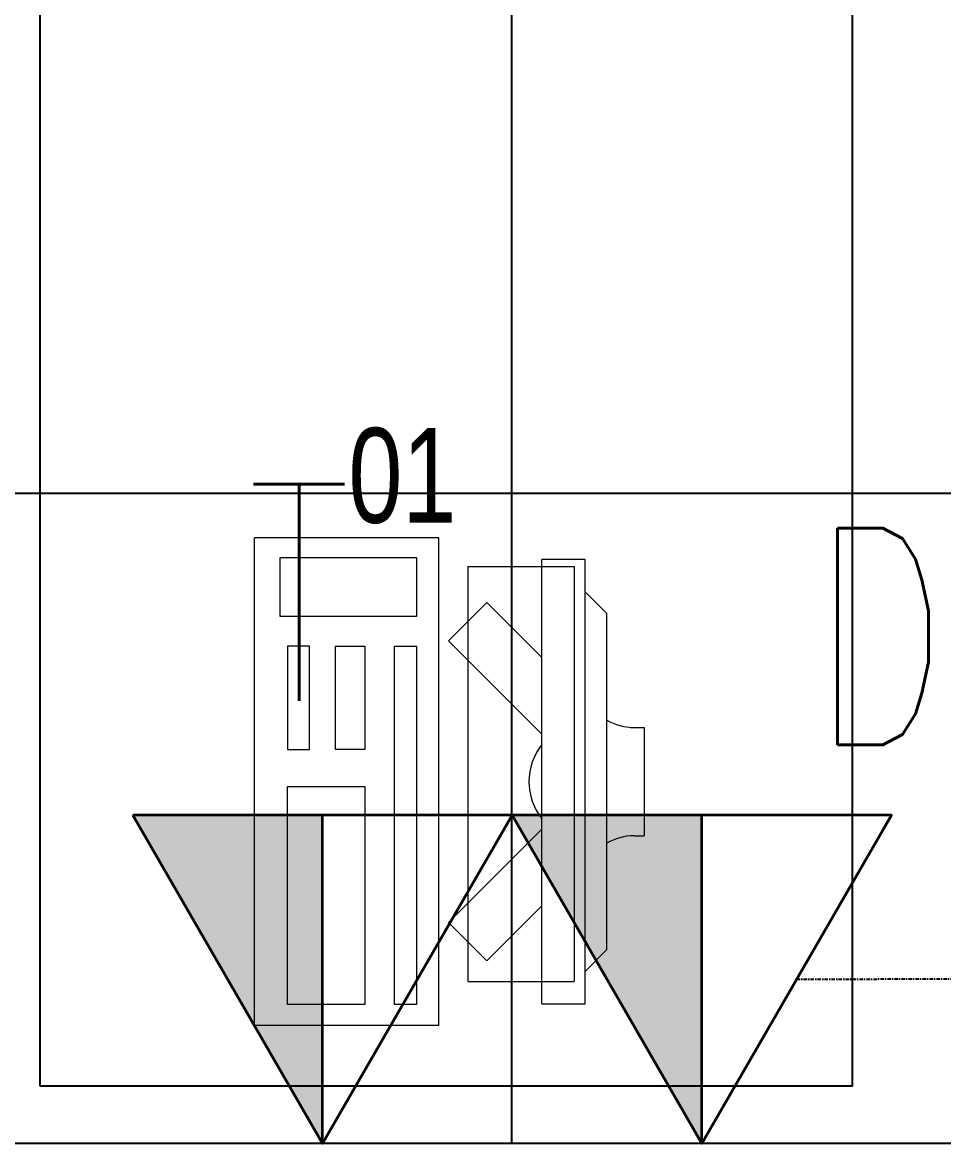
# Model space of a CAD drawing. Extents: x -560814 to 57327, y -29287 to 19916.
# Drawn here: x 11024 to 11874, y -10660 to -9626 of the extents above; entities that cross this region are included whole.
import ezdxf

# ---------------------------------------------------------------- set-up
doc = ezdxf.new("R2010")
doc.units = 0
doc.header["$LTSCALE"] = 0.25
doc.linetypes.add('DASHDOT', pattern=[25.4, 12.7, -6.35, 0, -6.35])
for name, color, linetype, lineweight in [('01-First Floor$0$72_EGR_EQP_TAG', 142, 'Continuous', 5), ('01-First Floor$0$LOADING', 253, 'Continuous', 5), ('01-First Floor$0$Walls', 251, 'Continuous', 5), ('E-LITE-CLNG-CNDT', 6, 'DASHDOT', 35), ('T-DATA-CLNG-COND', 51, 'DASHDOT', 25), ('T-DATA-DEVC-TYPE', 2, 'Continuous', 25), ('T-DATA-WALL @ 100', 33, 'Continuous', 35)]:
    doc.layers.add(name, color=color, linetype=linetype, lineweight=lineweight)
doc.layers.add('01-First Floor$0$FALSE CEILING', color=251, linetype='Continuous')
doc.styles.add('01-First Floor$0$X3G_ENTITY_257CFD', font='swisscl.ttf', dxfattribs={"height": 200})
doc.styles.add('DC_SIMPLEX', font='SIMPLEX.shx', dxfattribs={"width": 0.7})

# ---------------------------------------------------------------- blocks, each defined once
blk = doc.blocks.new('*U11')
blk.add_hatch(color=254).paths.add_polyline_path([(1.75, 3.031), (0, 3.031), (0, 0)])
blk.add_line((0, 0), (0, 3.031))
blk.add_lwpolyline([(1.75, 3.031), (0, 0), (-1.75, 3.031)], close=True)
at = {"layer": 'T-DATA-DEVC-TYPE', "style": 'DC_SIMPLEX', "width": 0.7, "flags": 8}
blk.add_attdef('DC_TYPE', (2.682, 5.634), '', height=2, rotation=360, dxfattribs=at)
blk = doc.blocks.new('*U10')
blk.add_hatch(color=254).paths.add_polyline_path([(1.75, 3.031), (0, 3.031), (0, 0)])
blk.add_line((0, 0), (0, 3.031))
blk.add_lwpolyline([(1.75, 3.031), (0, 0), (-1.75, 3.031)], close=True)
at = {"layer": 'T-DATA-DEVC-TYPE', "style": 'DC_SIMPLEX', "width": 0.7, "flags": 8}
blk.add_attdef('DC_TYPE', (2.682, 5.634), '', height=2, rotation=360, dxfattribs=at)
blk = doc.blocks.new('01-First Floor$0$ITCWLS1-P')
at = {"layer": '01-First Floor$0$LOADING'}
for p, q in [((-0.17, 0.45), (-0.17, 0)), ((-0.17, 0.45), (0, 0.45)), ((0, 0.45), (0, 0)), ((-0.2651, 0.43, 0), (-0.3051, 0.43, 0)), ((-0.3051, 0.43, 0), (-0.3051, 0.02, 0)), ((-0.2651, 0.43, 0), (-0.2651, 0.02, 0)), ((-0.1496, 0.4305), (-0.1291, 0.4305)), ((-0.1291, 0.4305), (-0.1291, 0.4089)), ((-0.197, 0.4094), (-0.295, 0.4094)), ((-0.295, 0.0264), (-0.295, 0.4094)), ((-0.197, 0.0264), (-0.197, 0.4094)), ((-0.3251, 0.38, 0), (-0.3051, 0.4, 0)), ((-0.3251, 0.38, 0), (-0.3251, 0.07, 0)), ((-0.3503, 0.275), (-0.3596, 0.275)), ((-0.3596, 0.175), (-0.3596, 0.275)), ((-0.3503, 0.175), (-0.3596, 0.175)), ((-0.3251, 0.07, 0), (-0.3051, 0.05, 0)), ((-0.197, 0.0264), (-0.295, 0.0264)), ((-0.3051, 0.02, 0), (-0.2651, 0.02, 0)), ((-0.17, 0), (0, 0))]:
    blk.add_line(p, q, dxfattribs=at)
at = {"layer": '01-First Floor$0$LOADING', "extrusion": (2.48281e-10, 3.18408e-10, -1)}
for p, q in [((-0.2651, 0.3395), (-0.2144, 0.3902)), ((-0.1791, 0.3548), (-0.2144, 0.3902)), ((-0.2651, 0.2688), (-0.1791, 0.3548))]:
    blk.add_line(p, q, dxfattribs=at)
at = {"layer": '01-First Floor$0$LOADING', "extrusion": (2.48281e-10, -3.18408e-10, -1)}
for p, q in [((-0.2651, 0.1812), (-0.1791, 0.0952)), ((-0.2651, 0.1105), (-0.2144, 0.0598)), ((-0.1791, 0.0952), (-0.2144, 0.0598))]:
    blk.add_line(p, q, dxfattribs=at)
at = {"layer": '01-First Floor$0$LOADING'}
for points in [[(-0.1291, 0.4089), (-0.1291, 0.1), (-0.1496, 0.1), (-0.1496, 0.4305)], [(-0.1496, 0.1), (-0.1496, 0.1), (-0.1496, 0.1), (-0.1496, 0.1), (-0.1496, 0.1), (-0.1496, 0.1), (-0.1496, 0.1), (-0.1496, 0.1), (-0.1496, 0.1)], [(-0.1496, 0.1), (-0.1496, 0.1), (-0.1496, 0.1), (-0.1496, 0.1), (-0.1496, 0.1), (-0.1496, 0.1), (-0.1496, 0.1), (-0.1496, 0.1), (-0.1496, 0.1), (-0.1496, 0.1), (-0.1496, 0.1), (-0.1496, 0.1), (-0.1496, 0.1), (-0.1496, 0.1), (-0.1496, 0.1), (-0.1496, 0.1), (-0.1496, 0.1), (-0.1496, 0.1)], [(-0.1496, 0.1), (-0.1496, 0.1), (-0.1496, 0.1), (-0.1496, 0.1), (-0.1496, 0.1), (-0.1496, 0.1), (-0.1496, 0.1), (-0.1496, 0.1), (-0.1496, 0.1), (-0.1496, 0.1)], [(-0.1496, 0.1), (-0.1496, 0.1), (-0.1496, 0.1), (-0.1496, 0.1), (-0.1496, 0.1), (-0.1496, 0.1), (-0.1496, 0.1)], [(-0.1496, 0.1), (-0.1496, 0.1), (-0.1496, 0.1), (-0.1496, 0.1), (-0.1496, 0.1), (-0.1496, 0.1), (-0.1496, 0.1), (-0.1496, 0.1), (-0.1496, 0.1), (-0.1496, 0.1)], [(-0.1496, 0.1), (-0.1496, 0.1), (-0.1496, 0.1), (-0.1496, 0.1), (-0.1496, 0.1), (-0.1496, 0.1), (-0.1496, 0.1), (-0.1496, 0.1), (-0.1496, 0.1), (-0.1496, 0.1), (-0.1496, 0.1), (-0.1496, 0.1), (-0.1496, 0.1), (-0.1496, 0.1), (-0.1496, 0.1)], [(-0.1496, 0.1), (-0.1496, 0.1), (-0.1496, 0.1), (-0.1496, 0.1), (-0.1496, 0.1), (-0.1496, 0.1), (-0.1496, 0.1), (-0.1496, 0.1), (-0.1496, 0.1), (-0.1496, 0.1)], [(-0.1496, 0.1), (-0.1496, 0.1), (-0.1496, 0.1), (-0.1496, 0.1), (-0.1496, 0.1), (-0.1496, 0.1), (-0.1496, 0.1), (-0.1496, 0.1), (-0.1496, 0.1), (-0.1496, 0.1)], [(-0.1496, 0.1), (-0.1496, 0.1), (-0.1496, 0.1), (-0.1496, 0.1), (-0.1496, 0.1), (-0.1496, 0.1), (-0.1496, 0.1), (-0.1496, 0.1), (-0.1496, 0.1), (-0.1496, 0.1), (-0.1496, 0.1), (-0.1496, 0.1), (-0.1496, 0.1), (-0.1496, 0.1), (-0.1496, 0.1), (-0.1496, 0.1), (-0.1496, 0.1), (-0.1496, 0.1), (-0.1496, 0.1), (-0.1496, 0.1), (-0.1496, 0.1), (-0.1496, 0.1), (-0.1496, 0.1), (-0.1496, 0.1), (-0.1496, 0.1), (-0.1496, 0.1), (-0.1496, 0.1), (-0.1496, 0.1), (-0.1496, 0.1), (-0.1496, 0.1), (-0.1496, 0.1), (-0.1496, 0.1), (-0.1496, 0.1), (-0.1496, 0.1), (-0.1496, 0.1), (-0.1496, 0.1), (-0.1496, 0.1), (-0.1496, 0.1), (-0.1496, 0.1), (-0.1496, 0.1), (-0.1496, 0.1), (-0.1496, 0.1), (-0.1496, 0.1), (-0.1496, 0.1), (-0.1496, 0.1), (-0.1496, 0.1), (-0.1496, 0.1), (-0.1496, 0.1), (-0.1496, 0.1), (-0.1496, 0.1), (-0.1496, 0.1), (-0.1496, 0.1), (-0.1496, 0.1), (-0.1496, 0.1)], [(-0.1496, 0.1), (-0.1496, 0.1), (-0.1496, 0.1), (-0.1496, 0.1), (-0.1496, 0.1), (-0.1496, 0.1), (-0.1496, 0.1), (-0.1496, 0.1), (-0.1496, 0.1), (-0.1496, 0.1), (-0.1496, 0.1), (-0.1496, 0.1), (-0.1496, 0.1), (-0.1496, 0.1), (-0.1496, 0.1), (-0.1496, 0.1), (-0.1496, 0.1), (-0.1496, 0.1), (-0.1496, 0.1), (-0.1496, 0.1), (-0.1496, 0.1), (-0.1496, 0.1), (-0.1496, 0.1), (-0.1496, 0.1), (-0.1496, 0.1), (-0.1496, 0.1), (-0.1496, 0.1), (-0.1496, 0.1), (-0.1496, 0.1), (-0.1496, 0.1), (-0.1496, 0.1), (-0.1496, 0.1), (-0.1496, 0.1), (-0.1496, 0.1), (-0.1496, 0.1), (-0.1496, 0.1), (-0.1496, 0.1), (-0.1496, 0.1), (-0.1496, 0.1), (-0.1496, 0.1), (-0.1496, 0.1), (-0.1496, 0.1), (-0.1496, 0.1), (-0.1496, 0.1), (-0.1496, 0.1), (-0.1496, 0.1), (-0.1496, 0.1), (-0.1496, 0.1), (-0.1496, 0.1), (-0.1496, 0.1), (-0.1496, 0.1), (-0.1496, 0.1), (-0.1496, 0.1), (-0.1496, 0.1), (-0.1496, 0.1), (-0.1496, 0.1), (-0.1496, 0.1), (-0.1496, 0.1), (-0.1496, 0.1), (-0.1496, 0.1), (-0.1496, 0.1), (-0.1496, 0.1), (-0.1496, 0.1), (-0.1496, 0.1), (-0.1496, 0.1), (-0.1496, 0.1), (-0.1496, 0.1), (-0.1496, 0.1), (-0.1496, 0.1), (-0.1496, 0.1), (-0.1496, 0.1), (-0.1496, 0.1), (-0.1496, 0.1), (-0.1496, 0.1), (-0.1496, 0.1), (-0.1496, 0.1), (-0.1496, 0.1), (-0.1496, 0.1), (-0.1496, 0.1), (-0.1496, 0.1), (-0.1496, 0.1), (-0.1496, 0.1), (-0.1496, 0.1), (-0.1496, 0.1), (-0.1496, 0.1), (-0.1496, 0.1), (-0.1496, 0.1), (-0.1496, 0.1), (-0.1496, 0.1)], [(-0.1496, 0.1), (-0.1496, 0.1), (-0.1496, 0.1), (-0.1496, 0.1), (-0.1496, 0.1), (-0.1496, 0.1), (-0.1496, 0.1), (-0.1496, 0.1), (-0.1496, 0.1), (-0.1496, 0.1), (-0.1496, 0.1), (-0.1496, 0.1)], [(-0.1496, 0.1), (-0.1496, 0.1), (-0.1496, 0.1), (-0.1496, 0.1), (-0.1496, 0.1), (-0.1496, 0.1), (-0.1496, 0.1)], [(-0.1496, 0.1), (-0.1496, 0.1), (-0.1496, 0.1), (-0.1496, 0.1), (-0.1496, 0.1), (-0.1496, 0.1), (-0.1496, 0.1), (-0.1496, 0.1), (-0.1496, 0.1), (-0.1496, 0.1), (-0.1496, 0.1), (-0.1496, 0.1), (-0.1496, 0.1), (-0.1496, 0.1), (-0.1496, 0.1), (-0.1496, 0.1), (-0.1496, 0.1)], [(-0.1496, 0.1), (-0.1496, 0.1), (-0.1496, 0.1), (-0.1496, 0.1), (-0.1496, 0.1), (-0.1496, 0.1), (-0.1496, 0.1), (-0.1496, 0.1), (-0.1496, 0.1), (-0.1496, 0.1), (-0.1496, 0.1), (-0.1496, 0.1), (-0.1496, 0.1), (-0.1496, 0.1), (-0.1496, 0.1), (-0.1496, 0.1), (-0.1496, 0.1), (-0.1496, 0.1), (-0.1496, 0.1), (-0.1496, 0.1), (-0.1496, 0.1), (-0.1496, 0.1), (-0.1496, 0.1), (-0.1496, 0.1), (-0.1496, 0.1), (-0.1496, 0.1), (-0.1496, 0.1), (-0.1496, 0.1), (-0.1496, 0.1), (-0.1496, 0.1), (-0.1496, 0.1), (-0.1496, 0.1), (-0.1496, 0.1), (-0.1496, 0.1), (-0.1496, 0.1), (-0.1496, 0.1), (-0.1496, 0.1), (-0.1496, 0.1), (-0.1496, 0.1), (-0.1496, 0.1), (-0.1496, 0.1), (-0.1496, 0.1), (-0.1496, 0.1), (-0.1496, 0.1), (-0.1496, 0.1), (-0.1496, 0.1), (-0.1496, 0.1), (-0.1496, 0.1), (-0.1496, 0.1), (-0.1496, 0.1), (-0.1496, 0.1), (-0.1496, 0.1), (-0.1496, 0.1), (-0.1496, 0.1), (-0.1496, 0.1), (-0.1496, 0.1), (-0.1496, 0.1), (-0.1496, 0.1), (-0.1496, 0.1), (-0.1496, 0.1), (-0.1496, 0.1), (-0.1496, 0.1), (-0.1496, 0.1), (-0.1496, 0.1), (-0.1496, 0.1), (-0.1496, 0.1), (-0.1496, 0.1), (-0.1496, 0.1), (-0.1496, 0.1), (-0.1496, 0.1), (-0.1496, 0.1), (-0.1496, 0.1), (-0.1496, 0.1), (-0.1496, 0.1), (-0.1496, 0.1), (-0.1496, 0.1), (-0.1496, 0.1), (-0.1496, 0.1), (-0.1496, 0.1), (-0.1496, 0.1), (-0.1496, 0.1), (-0.1496, 0.1), (-0.1496, 0.1), (-0.1496, 0.1), (-0.1496, 0.1), (-0.1496, 0.1), (-0.1496, 0.1), (-0.1496, 0.1), (-0.1496, 0.1), (-0.1496, 0.1), (-0.1496, 0.1), (-0.1496, 0.1), (-0.1496, 0.1), (-0.1496, 0.1), (-0.1496, 0.1), (-0.1496, 0.1), (-0.1496, 0.1), (-0.1496, 0.1), (-0.1496, 0.1), (-0.1496, 0.1), (-0.1496, 0.1), (-0.1496, 0.1), (-0.1496, 0.1), (-0.1496, 0.1), (-0.1496, 0.1), (-0.1496, 0.1), (-0.1496, 0.1), (-0.1496, 0.1), (-0.1496, 0.1), (-0.1496, 0.1), (-0.1496, 0.1)], [(-0.1496, 0.1), (-0.1496, 0.1), (-0.1496, 0.1), (-0.1496, 0.1), (-0.1496, 0.1), (-0.1496, 0.1), (-0.1496, 0.1), (-0.1496, 0.1)]]:
    blk.add_lwpolyline(points, dxfattribs=at)
for points in [[(-0.1019, 0.4305), (-0.0304, 0.4305), (-0.0304, 0.2294), (-0.1019, 0.2294)], [(-0.1019, 0.1954), (-0.0747, 0.1954), (-0.0747, 0.1), (-0.1019, 0.1)], [(-0.0304, 0.1954), (-0.0508, 0.1954), (-0.0508, 0.1), (-0.0304, 0.1)], [(-0.1496, 0.1), (-0.1496, 0.1), (-0.1496, 0.1), (-0.1496, 0.1), (-0.1496, 0.1), (-0.1496, 0.1), (-0.1496, 0.1), (-0.1496, 0.1), (-0.1496, 0.1), (-0.1496, 0.1), (-0.1496, 0.1), (-0.1496, 0.1), (-0.1496, 0.1), (-0.1496, 0.1), (-0.1496, 0.1), (-0.1496, 0.1), (-0.1496, 0.1), (-0.1496, 0.1), (-0.1496, 0.1), (-0.1496, 0.1), (-0.1496, 0.1), (-0.1496, 0.1), (-0.1496, 0.1), (-0.1496, 0.1), (-0.1496, 0.1), (-0.1496, 0.1), (-0.1496, 0.1), (-0.1496, 0.1), (-0.1496, 0.1), (-0.1496, 0.1), (-0.1496, 0.1), (-0.1496, 0.1), (-0.1496, 0.1), (-0.1496, 0.1), (-0.1496, 0.1), (-0.1496, 0.1), (-0.1496, 0.1), (-0.1496, 0.1), (-0.1496, 0.1), (-0.1496, 0.1), (-0.1496, 0.1), (-0.1496, 0.1), (-0.1496, 0.1), (-0.1496, 0.1), (-0.1496, 0.1), (-0.1496, 0.1), (-0.1496, 0.1), (-0.1496, 0.1), (-0.1496, 0.1), (-0.1496, 0.1), (-0.1496, 0.1), (-0.1496, 0.1), (-0.1496, 0.1), (-0.1496, 0.1), (-0.1496, 0.1), (-0.1496, 0.1), (-0.1496, 0.1), (-0.1496, 0.1), (-0.1496, 0.1), (-0.1496, 0.1), (-0.1496, 0.1), (-0.1496, 0.1), (-0.1496, 0.1), (-0.1496, 0.1), (-0.1496, 0.1), (-0.1496, 0.1), (-0.1496, 0.1), (-0.1496, 0.1), (-0.1496, 0.1), (-0.1496, 0.1), (-0.1496, 0.1), (-0.1496, 0.1), (-0.1496, 0.1), (-0.1496, 0.1), (-0.1496, 0.1), (-0.1496, 0.1), (-0.1496, 0.1), (-0.1496, 0.1), (-0.1496, 0.1), (-0.1496, 0.1), (-0.1496, 0.1), (-0.1496, 0.1), (-0.1496, 0.1), (-0.1496, 0.1), (-0.1496, 0.1), (-0.1496, 0.1), (-0.1496, 0.1), (-0.1496, 0.1), (-0.1496, 0.1), (-0.1496, 0.1), (-0.1496, 0.1), (-0.1496, 0.1), (-0.1496, 0.1), (-0.1496, 0.1), (-0.1496, 0.1), (-0.1496, 0.1), (-0.1496, 0.1), (-0.1496, 0.1), (-0.1496, 0.1), (-0.1496, 0.1), (-0.1496, 0.1), (-0.1496, 0.1), (-0.1496, 0.1), (-0.1496, 0.1), (-0.1496, 0.1), (-0.1496, 0.1), (-0.1496, 0.1), (-0.1496, 0.1), (-0.1496, 0.1), (-0.1496, 0.1), (-0.1496, 0.1), (-0.1496, 0.1), (-0.1496, 0.1), (-0.1496, 0.1), (-0.1496, 0.1), (-0.1496, 0.1), (-0.1496, 0.1), (-0.1496, 0.1), (-0.1496, 0.1), (-0.1496, 0.1), (-0.1496, 0.1), (-0.1496, 0.1), (-0.1496, 0.1), (-0.1496, 0.1), (-0.1496, 0.1), (-0.1496, 0.1), (-0.1496, 0.1), (-0.1496, 0.1), (-0.1496, 0.1), (-0.1496, 0.1), (-0.1496, 0.1), (-0.1496, 0.1), (-0.1496, 0.1), (-0.1496, 0.1), (-0.1496, 0.1), (-0.1496, 0.1), (-0.1496, 0.1), (-0.1496, 0.1), (-0.1496, 0.1), (-0.1496, 0.1), (-0.1496, 0.1), (-0.1496, 0.1), (-0.1496, 0.1), (-0.1496, 0.1), (-0.1496, 0.1), (-0.1496, 0.1), (-0.1496, 0.1), (-0.1496, 0.1), (-0.1496, 0.1), (-0.1496, 0.1), (-0.1496, 0.1), (-0.1496, 0.1), (-0.1496, 0.1), (-0.1496, 0.1), (-0.1496, 0.1), (-0.1496, 0.1), (-0.1496, 0.1), (-0.1496, 0.1), (-0.1496, 0.1), (-0.1496, 0.1), (-0.1496, 0.1), (-0.1496, 0.1), (-0.1496, 0.1), (-0.1496, 0.1), (-0.1496, 0.1), (-0.1496, 0.1), (-0.1496, 0.1), (-0.1496, 0.1), (-0.1496, 0.1), (-0.1496, 0.1), (-0.1496, 0.1), (-0.1496, 0.1), (-0.1496, 0.1), (-0.1496, 0.1), (-0.1496, 0.1), (-0.1496, 0.1), (-0.1496, 0.1), (-0.1496, 0.1), (-0.1496, 0.1), (-0.1496, 0.1), (-0.1496, 0.1), (-0.1496, 0.1), (-0.1496, 0.1), (-0.1496, 0.1), (-0.1496, 0.1), (-0.1496, 0.1), (-0.1496, 0.1), (-0.1496, 0.1), (-0.1496, 0.1), (-0.1496, 0.1), (-0.1496, 0.1), (-0.1496, 0.1), (-0.1496, 0.1), (-0.1496, 0.1), (-0.1496, 0.1), (-0.1496, 0.1), (-0.1496, 0.1), (-0.1496, 0.1), (-0.1496, 0.1), (-0.1496, 0.1), (-0.1496, 0.1), (-0.1496, 0.1), (-0.1496, 0.1), (-0.1496, 0.1), (-0.1496, 0.1), (-0.1496, 0.1), (-0.1496, 0.1), (-0.1496, 0.1), (-0.1496, 0.1), (-0.1496, 0.1), (-0.1496, 0.1), (-0.1496, 0.1), (-0.1496, 0.1), (-0.1496, 0.1), (-0.1496, 0.1), (-0.1496, 0.1), (-0.1496, 0.1), (-0.1496, 0.1), (-0.1496, 0.1), (-0.1496, 0.1), (-0.1496, 0.1), (-0.1496, 0.1), (-0.1496, 0.1), (-0.1496, 0.1), (-0.1496, 0.1), (-0.1496, 0.1), (-0.1496, 0.1), (-0.1496, 0.1), (-0.1496, 0.1), (-0.1496, 0.1), (-0.1496, 0.1), (-0.1496, 0.1), (-0.1496, 0.1), (-0.1496, 0.1), (-0.1496, 0.1), (-0.1496, 0.1), (-0.1496, 0.1), (-0.1496, 0.1), (-0.1496, 0.1), (-0.1496, 0.1), (-0.1496, 0.1), (-0.1496, 0.1), (-0.1496, 0.1), (-0.1496, 0.1), (-0.1496, 0.1), (-0.1496, 0.1), (-0.1496, 0.1), (-0.1496, 0.1), (-0.1496, 0.1), (-0.1496, 0.1), (-0.1496, 0.1), (-0.1496, 0.1), (-0.1496, 0.1), (-0.1496, 0.1), (-0.1496, 0.1), (-0.1496, 0.1), (-0.1496, 0.1), (-0.1496, 0.1), (-0.1496, 0.1), (-0.1496, 0.1), (-0.1496, 0.1), (-0.1496, 0.1), (-0.1496, 0.1), (-0.1496, 0.1), (-0.1496, 0.1), (-0.1496, 0.1), (-0.1496, 0.1), (-0.1496, 0.1), (-0.1496, 0.1), (-0.1496, 0.1), (-0.1496, 0.1), (-0.1496, 0.1), (-0.1496, 0.1), (-0.1496, 0.1), (-0.1496, 0.1), (-0.1496, 0.1), (-0.1496, 0.1)], [(-0.1496, 0.1), (-0.1496, 0.1), (-0.1496, 0.1), (-0.1496, 0.1), (-0.1496, 0.1), (-0.1496, 0.1), (-0.1496, 0.1), (-0.1496, 0.1), (-0.1496, 0.1), (-0.1496, 0.1), (-0.1496, 0.1), (-0.1496, 0.1), (-0.1496, 0.1), (-0.1496, 0.1), (-0.1496, 0.1), (-0.1496, 0.1), (-0.1496, 0.1), (-0.1496, 0.1), (-0.1496, 0.1), (-0.1496, 0.1), (-0.1496, 0.1), (-0.1496, 0.1), (-0.1496, 0.1), (-0.1496, 0.1), (-0.1496, 0.1), (-0.1496, 0.1), (-0.1496, 0.1), (-0.1496, 0.1), (-0.1496, 0.1), (-0.1496, 0.1), (-0.1496, 0.1), (-0.1496, 0.1), (-0.1496, 0.1), (-0.1496, 0.1), (-0.1496, 0.1), (-0.1496, 0.1), (-0.1496, 0.1), (-0.1496, 0.1), (-0.1496, 0.1), (-0.1496, 0.1), (-0.1496, 0.1), (-0.1496, 0.1), (-0.1496, 0.1), (-0.1496, 0.1), (-0.1496, 0.1), (-0.1496, 0.1), (-0.1496, 0.1), (-0.1496, 0.1), (-0.1496, 0.1), (-0.1496, 0.1), (-0.1496, 0.1), (-0.1496, 0.1), (-0.1496, 0.1), (-0.1496, 0.1), (-0.1496, 0.1), (-0.1496, 0.1), (-0.1496, 0.1), (-0.1496, 0.1), (-0.1496, 0.1), (-0.1496, 0.1), (-0.1496, 0.1), (-0.1496, 0.1), (-0.1496, 0.1), (-0.1496, 0.1), (-0.1496, 0.1), (-0.1496, 0.1), (-0.1496, 0.1), (-0.1496, 0.1), (-0.1496, 0.1), (-0.1496, 0.1), (-0.1496, 0.1), (-0.1496, 0.1), (-0.1496, 0.1), (-0.1496, 0.1), (-0.1496, 0.1), (-0.1496, 0.1), (-0.1496, 0.1), (-0.1496, 0.1), (-0.1496, 0.1), (-0.1496, 0.1), (-0.1496, 0.1), (-0.1496, 0.1), (-0.1496, 0.1), (-0.1496, 0.1), (-0.1496, 0.1), (-0.1496, 0.1), (-0.1496, 0.1), (-0.1496, 0.1), (-0.1496, 0.1), (-0.1496, 0.1), (-0.1496, 0.1), (-0.1496, 0.1), (-0.1496, 0.1), (-0.1496, 0.1), (-0.1496, 0.1), (-0.1496, 0.1), (-0.1496, 0.1), (-0.1496, 0.1), (-0.1496, 0.1), (-0.1496, 0.1), (-0.1496, 0.1), (-0.1496, 0.1), (-0.1496, 0.1), (-0.1496, 0.1), (-0.1496, 0.1), (-0.1496, 0.1), (-0.1496, 0.1), (-0.1496, 0.1), (-0.1496, 0.1), (-0.1496, 0.1), (-0.1496, 0.1), (-0.1496, 0.1), (-0.1496, 0.1), (-0.1496, 0.1), (-0.1496, 0.1), (-0.1496, 0.1), (-0.1496, 0.1), (-0.1496, 0.1), (-0.1496, 0.1), (-0.1496, 0.1), (-0.1496, 0.1), (-0.1496, 0.1), (-0.1496, 0.1), (-0.1496, 0.1), (-0.1496, 0.1), (-0.1496, 0.1), (-0.1496, 0.1), (-0.1496, 0.1), (-0.1496, 0.1), (-0.1496, 0.1), (-0.1496, 0.1), (-0.1496, 0.1), (-0.1496, 0.1), (-0.1496, 0.1), (-0.1496, 0.1), (-0.1496, 0.1), (-0.1496, 0.1), (-0.1496, 0.1), (-0.1496, 0.1), (-0.1496, 0.1), (-0.1496, 0.1), (-0.1496, 0.1), (-0.1496, 0.1), (-0.1496, 0.1), (-0.1496, 0.1), (-0.1496, 0.1), (-0.1496, 0.1), (-0.1496, 0.1), (-0.1496, 0.1), (-0.1496, 0.1), (-0.1496, 0.1), (-0.1496, 0.1), (-0.1496, 0.1), (-0.1496, 0.1), (-0.1496, 0.1), (-0.1496, 0.1), (-0.1496, 0.1), (-0.1496, 0.1), (-0.1496, 0.1), (-0.1496, 0.1), (-0.1496, 0.1), (-0.1496, 0.1), (-0.1496, 0.1), (-0.1496, 0.1), (-0.1496, 0.1), (-0.1496, 0.1), (-0.1496, 0.1), (-0.1496, 0.1), (-0.1496, 0.1), (-0.1496, 0.1), (-0.1496, 0.1), (-0.1496, 0.1), (-0.1496, 0.1), (-0.1496, 0.1), (-0.1496, 0.1), (-0.1496, 0.1), (-0.1496, 0.1), (-0.1496, 0.1), (-0.1496, 0.1), (-0.1496, 0.1), (-0.1496, 0.1), (-0.1496, 0.1), (-0.1496, 0.1), (-0.1496, 0.1), (-0.1496, 0.1), (-0.1496, 0.1), (-0.1496, 0.1), (-0.1496, 0.1), (-0.1496, 0.1), (-0.1496, 0.1), (-0.1496, 0.1), (-0.1496, 0.1), (-0.1496, 0.1), (-0.1496, 0.1), (-0.1496, 0.1), (-0.1496, 0.1), (-0.1496, 0.1), (-0.1496, 0.1), (-0.1496, 0.1), (-0.1496, 0.1), (-0.1496, 0.1), (-0.1496, 0.1), (-0.1496, 0.1), (-0.1496, 0.1), (-0.1496, 0.1), (-0.1496, 0.1), (-0.1496, 0.1), (-0.1496, 0.1), (-0.1496, 0.1), (-0.1496, 0.1), (-0.1496, 0.1), (-0.1496, 0.1), (-0.1496, 0.1), (-0.1496, 0.1)], [(-0.1496, 0.1), (-0.1496, 0.1), (-0.1496, 0.1), (-0.1496, 0.1), (-0.1496, 0.1), (-0.1496, 0.1), (-0.1496, 0.1), (-0.1496, 0.1), (-0.1496, 0.1), (-0.1496, 0.1), (-0.1496, 0.1), (-0.1496, 0.1), (-0.1496, 0.1), (-0.1496, 0.1), (-0.1496, 0.1), (-0.1496, 0.1), (-0.1496, 0.1), (-0.1496, 0.1), (-0.1496, 0.1), (-0.1496, 0.1), (-0.1496, 0.1), (-0.1496, 0.1), (-0.1496, 0.1), (-0.1496, 0.1), (-0.1496, 0.1), (-0.1496, 0.1), (-0.1496, 0.1), (-0.1496, 0.1), (-0.1496, 0.1), (-0.1496, 0.1), (-0.1496, 0.1), (-0.1496, 0.1), (-0.1496, 0.1), (-0.1496, 0.1), (-0.1496, 0.1), (-0.1496, 0.1), (-0.1496, 0.1), (-0.1496, 0.1), (-0.1496, 0.1), (-0.1496, 0.1), (-0.1496, 0.1), (-0.1496, 0.1), (-0.1496, 0.1), (-0.1496, 0.1), (-0.1496, 0.1), (-0.1496, 0.1), (-0.1496, 0.1), (-0.1496, 0.1), (-0.1496, 0.1), (-0.1496, 0.1), (-0.1496, 0.1), (-0.1496, 0.1), (-0.1496, 0.1), (-0.1496, 0.1), (-0.1496, 0.1), (-0.1496, 0.1), (-0.1496, 0.1), (-0.1496, 0.1), (-0.1496, 0.1), (-0.1496, 0.1), (-0.1496, 0.1), (-0.1496, 0.1), (-0.1496, 0.1), (-0.1496, 0.1), (-0.1496, 0.1), (-0.1496, 0.1), (-0.1496, 0.1), (-0.1496, 0.1), (-0.1496, 0.1), (-0.1496, 0.1), (-0.1496, 0.1), (-0.1496, 0.1), (-0.1496, 0.1), (-0.1496, 0.1), (-0.1496, 0.1), (-0.1496, 0.1), (-0.1496, 0.1), (-0.1496, 0.1), (-0.1496, 0.1), (-0.1496, 0.1), (-0.1496, 0.1), (-0.1496, 0.1), (-0.1496, 0.1), (-0.1496, 0.1), (-0.1496, 0.1), (-0.1496, 0.1), (-0.1496, 0.1), (-0.1496, 0.1), (-0.1496, 0.1), (-0.1496, 0.1), (-0.1496, 0.1), (-0.1496, 0.1), (-0.1496, 0.1), (-0.1496, 0.1), (-0.1496, 0.1), (-0.1496, 0.1), (-0.1496, 0.1), (-0.1496, 0.1), (-0.1496, 0.1), (-0.1496, 0.1), (-0.1496, 0.1), (-0.1496, 0.1), (-0.1496, 0.1), (-0.1496, 0.1), (-0.1496, 0.1), (-0.1496, 0.1), (-0.1496, 0.1), (-0.1496, 0.1), (-0.1496, 0.1), (-0.1496, 0.1), (-0.1496, 0.1), (-0.1496, 0.1), (-0.1496, 0.1), (-0.1496, 0.1), (-0.1496, 0.1), (-0.1496, 0.1), (-0.1496, 0.1), (-0.1496, 0.1), (-0.1496, 0.1), (-0.1496, 0.1), (-0.1496, 0.1), (-0.1496, 0.1), (-0.1496, 0.1), (-0.1496, 0.1), (-0.1496, 0.1), (-0.1496, 0.1), (-0.1496, 0.1), (-0.1496, 0.1), (-0.1496, 0.1), (-0.1496, 0.1), (-0.1496, 0.1), (-0.1496, 0.1), (-0.1496, 0.1), (-0.1496, 0.1), (-0.1496, 0.1), (-0.1496, 0.1), (-0.1496, 0.1), (-0.1496, 0.1), (-0.1496, 0.1), (-0.1496, 0.1), (-0.1496, 0.1), (-0.1496, 0.1), (-0.1496, 0.1), (-0.1496, 0.1), (-0.1496, 0.1), (-0.1496, 0.1), (-0.1496, 0.1), (-0.1496, 0.1), (-0.1496, 0.1), (-0.1496, 0.1), (-0.1496, 0.1), (-0.1496, 0.1), (-0.1496, 0.1), (-0.1496, 0.1), (-0.1496, 0.1), (-0.1496, 0.1), (-0.1496, 0.1), (-0.1496, 0.1), (-0.1496, 0.1), (-0.1496, 0.1), (-0.1496, 0.1), (-0.1496, 0.1), (-0.1496, 0.1), (-0.1496, 0.1), (-0.1496, 0.1), (-0.1496, 0.1), (-0.1496, 0.1), (-0.1496, 0.1), (-0.1496, 0.1), (-0.1496, 0.1), (-0.1496, 0.1), (-0.1496, 0.1), (-0.1496, 0.1), (-0.1496, 0.1), (-0.1496, 0.1), (-0.1496, 0.1), (-0.1496, 0.1), (-0.1496, 0.1), (-0.1496, 0.1), (-0.1496, 0.1), (-0.1496, 0.1), (-0.1496, 0.1), (-0.1496, 0.1), (-0.1496, 0.1), (-0.1496, 0.1), (-0.1496, 0.1), (-0.1496, 0.1), (-0.1496, 0.1), (-0.1496, 0.1), (-0.1496, 0.1), (-0.1496, 0.1), (-0.1496, 0.1), (-0.1496, 0.1), (-0.1496, 0.1), (-0.1496, 0.1), (-0.1496, 0.1), (-0.1496, 0.1), (-0.1496, 0.1), (-0.1496, 0.1), (-0.1496, 0.1), (-0.1496, 0.1), (-0.1496, 0.1), (-0.1496, 0.1), (-0.1496, 0.1), (-0.1496, 0.1), (-0.1496, 0.1), (-0.1496, 0.1), (-0.1496, 0.1), (-0.1496, 0.1), (-0.1496, 0.1), (-0.1496, 0.1), (-0.1496, 0.1), (-0.1496, 0.1), (-0.1496, 0.1), (-0.1496, 0.1), (-0.1496, 0.1), (-0.1496, 0.1), (-0.1496, 0.1), (-0.1496, 0.1)], [(-0.1496, 0.0727), (-0.0236, 0.0727), (-0.0236, 0.0182), (-0.1496, 0.0182)]]:
    blk.add_lwpolyline(points, close=True, dxfattribs=at)
for centre, radius, start, end in [((-0.3503, 0.325), 0.05, 270, 300.3093), ((-0.3089, 0.225), 0.0556, 321.9431, 38.0569), ((-0.3503, 0.125), 0.05, 59.6907, 90)]:
    blk.add_arc(centre, radius, start, end, dxfattribs=at)
blk = doc.blocks.new('01-First Floor')
at = {"layer": '01-First Floor$0$FALSE CEILING', "linetype": 'Continuous'}
for p, q in [((11476, -10660), (11476, -7260)), ((10276, -10060), (14276, -10060))]:
    blk.add_line(p, q, dxfattribs=at)
at = {"layer": '01-First Floor$0$FALSE CEILING'}
blk.add_lwpolyline([(10276, -7260), (14276, -7260), (14276, -10660), (10276, -10660)], close=True, dxfattribs=at)
at = {"layer": '01-First Floor$0$FALSE CEILING', "elevation": -0.1}
blk.add_lwpolyline([(11040.4, -10606.6), (11790.4, -10606.6), (11790.4, -9106.6), (11040.4, -9106.6)], close=True, dxfattribs=at)
at = {"layer": '01-First Floor$0$LOADING', "elevation": -0.1}
blk.add_lwpolyline([(11040.4, -10606.6), (11790.4, -10606.6), (11790.4, -9106.6), (11040.4, -9106.6)], close=True, dxfattribs=at)
at = {"layer": '01-First Floor$0$Walls'}
blk.add_line((10276, -10660), (14276, -10660), dxfattribs=at)
at = {"layer": '01-First Floor$0$LOADING', "extrusion": (-8.01373e-06, -1.93989e-16, 1), "xscale": 1000.000000000011, "yscale": 1000.000000000011, "zscale": 1000.000000000011, "rotation": 180}
blk.add_blockref('01-First Floor$0$ITCWLS1-P', (11238.6, -10101.1, -0.2), dxfattribs=at)
at = {"layer": '01-First Floor$0$72_EGR_EQP_TAG', "insert": (11375.1, -9999.8, -0.1), "char_height": 87.47, "attachment_point": 2, "style": '01-First Floor$0$X3G_ENTITY_257CFD'}
blk.add_mtext('01', dxfattribs=at)

msp = doc.modelspace()

# ---------------------------------------------------------------- linework, layer by layer
at = {"layer": 'T-DATA-CLNG-COND'}
msp.add_lwpolyline([(11738.8, -10508.4), (14426, -10500)], dxfattribs=at)

# ---------------------------------------------------------------- block references
at = {"layer": 'E-LITE-CLNG-CNDT'}
msp.add_blockref('01-First Floor', (0, 0), dxfattribs=at)
at = {"layer": 'T-DATA-WALL @ 100'}
ref = msp.add_blockref('*U10', (11301.3, -10660), dxfattribs=dict(at, xscale=-100, yscale=100, zscale=100))
ref.add_attrib('DC_TYPE', 'T', (11231.8, -10251.5), dxfattribs={"layer": 'T-DATA-DEVC-TYPE', "height": 200, "style": 'DC_SIMPLEX', "width": 0.7, "flags": 8})
ref = msp.add_blockref('*U11', (11651.3, -10660), dxfattribs=dict(at, xscale=-100, yscale=100, zscale=100))
ref.add_attrib('DC_TYPE', 'D', (11752.5, -10292.2, 0), dxfattribs={"layer": 'T-DATA-DEVC-TYPE', "height": 200, "style": 'DC_SIMPLEX', "width": 0.7, "flags": 8})

doc.saveas('drawing.dxf')
